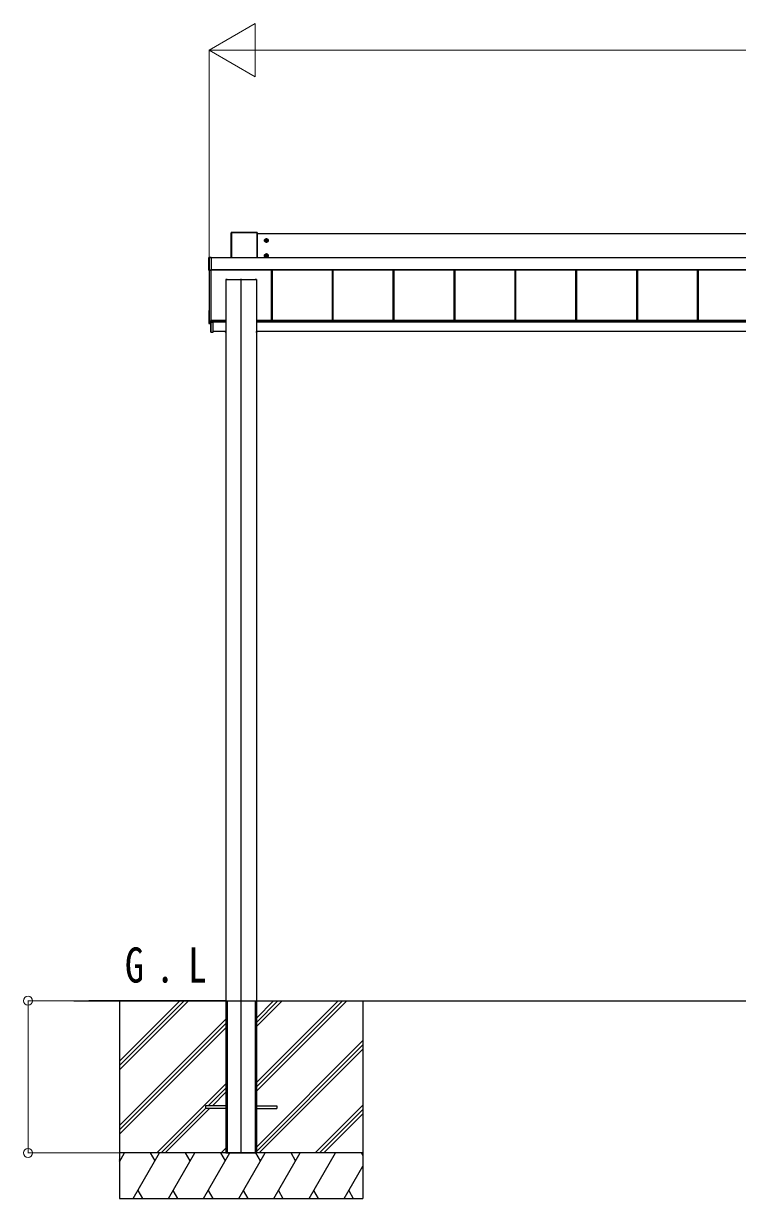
# Model space of a CAD drawing. Units: millimetres, scale not verified. Extents: x -14718 to 14718, y -10396 to 10396.
# Drawn here: x -11823 to -9478, y -7752 to -3889 of the extents above; entities that cross this region are included whole.
import ezdxf
from ezdxf.enums import TextEntityAlignment as Align

# ---------------------------------------------------------------- set-up
doc = ezdxf.new("R2010")
doc.units = ezdxf.units.MM
doc.header["$LTSCALE"] = 50
for name, color, linetype in [('0-2_USER1', 3, 'Continuous'), ('0-3_YKK_12', 2, 'Continuous'), ('0-4_YKK_A1', 4, 'Continuous')]:
    doc.layers.add(name, color=color, linetype=linetype)
doc.layers.add('0-5_YKK_D', color=6, linetype='Continuous', lineweight=18)
doc.styles.add('ＭＳ ゴシック', font='')
doc.styles.get('ＭＳ ゴシック').set_extended_font_data('MS Gothic')

msp = doc.modelspace()

# ---------------------------------------------------------------- linework, layer by layer
at = {"layer": '0-3_YKK_12'}
msp.add_line((-11108.43, -7604.8), (-11108.43, -4729.1), dxfattribs=at)
at = {"layer": '0-4_YKK_A1'}
for p, q in [((-11141.43, -4577.44), (-11141.43, -4659.6)), ((-11141.09, -4577.59), (-11141.43, -4577.44)), ((-11141.09, -4659.6), (-11141.09, -4577.59)), ((-11055.93, -4576.95), (-11140.93, -4576.95)), ((-11140.93, -4576.95), (-11140.59, -4577.09)), ((-11140.59, -4577.09), (-11140.59, -4577.57)), ((-11140.59, -4577.57), (-11140.59, -4659.6)), ((-11056.27, -4577.57), (-11140.59, -4577.57)), ((-11056.27, -4577.09), (-11055.93, -4576.95)), ((-11056.27, -4659.6), (-11056.27, -4577.57)), ((-11055.43, -4577.44), (-11055.77, -4577.59)), ((-11055.77, -4577.59), (-11055.77, -4659.6)), ((-11055.43, -4659.6), (-11055.43, -4577.44)), ((-6561.43, -4581.17), (-11055.43, -4581.17)), ((-11025.43, -4610.16), (-11025.43, -4595.66)), ((-11032.68, -4602.91), (-11018.18, -4602.91)), ((-11027.71, -4602.15), (-11028.43, -4602.15)), ((-11023.15, -4603.67), (-11022.43, -4603.67)), ((-11214.93, -4700.81), (-11214.93, -4658.83)), ((-11214.47, -4659.03), (-11214.93, -4658.83)), ((-11214.47, -4700.08), (-11214.47, -4659.03)), ((-11214.43, -4658.33), (-11208.73, -4658.33)), ((-11214.43, -4658.33), (-11213.97, -4658.53)), ((-11213.97, -4659.01), (-11213.97, -4700.07)), ((-11206.93, -4659.01), (-11213.97, -4659.01)), ((-11208.73, -4658.36), (-11208.73, -4658.33)), ((-11206.93, -4658.38), (-11208.13, -4658.38)), ((-11208.13, -4658.38), (-11208.13, -4658.38)), ((-11206.93, -4658.38), (-11208.13, -4658.38)), ((-11206.93, -4658.53), (-11206.93, -4658.38)), ((-11206.93, -4658.38), (-11206.93, -4658.38)), ((-11206.93, -4658.53), (-11206.93, -4659.01)), ((-11206.93, -4659.01), (-11206.93, -4700.07)), ((-6515.93, -4659.6), (-11206.93, -4659.6)), ((-6515.93, -4660.09), (-11206.93, -4660.09)), ((-11032.68, -4652.88), (-11018.18, -4652.88)), ((-11027.71, -4652.12), (-11028.43, -4652.12)), ((-11025.43, -4660.13), (-11025.43, -4645.63)), ((-11023.15, -4653.64), (-11022.43, -4653.64)), ((-11214.93, -4700.81), (-11214.47, -4700.08)), ((-11213.97, -4700.58), (-11214.43, -4701.31)), ((-11208.73, -4701.31), (-11214.43, -4701.31)), ((-11213.43, -4701.31), (-11213.43, -4873.72)), ((-11208.73, -4701.31), (-11208.73, -4701.19)), ((-11208.43, -4701.14), (-11208.43, -4873.78)), ((-11208.13, -4701.13), (-11206.93, -4701.13)), ((-11208.13, -4701.13), (-11208.13, -4701.13)), ((-11208.13, -4701.13), (-11206.93, -4701.13)), ((-6515.93, -4699.06), (-11206.93, -4699.06)), ((-6515.93, -4699.58), (-11206.93, -4699.58)), ((-11206.93, -4699.72), (-6515.93, -4699.72)), ((-6515.93, -4699.72), (-11206.93, -4699.72)), ((-11206.93, -4700.07), (-11206.93, -4700.58)), ((-11206.93, -4700.58), (-11206.93, -4701.13)), ((-11206.93, -4701.13), (-11206.93, -4701.13)), ((-11009.93, -4699.72), (-11009.93, -4865.94)), ((-11009.53, -4699.72), (-11009.53, -4865)), ((-11006.93, -4699.72), (-11006.93, -4865.94)), ((-10809.93, -4699.72), (-10809.93, -4865.94)), ((-10807.33, -4699.72), (-10807.33, -4865.94)), ((-10806.93, -4699.72), (-10806.93, -4865.94)), ((-10609.93, -4699.72), (-10609.93, -4865.94)), ((-10607.33, -4699.72), (-10607.33, -4865.94)), ((-10606.93, -4699.72), (-10606.93, -4865.94)), ((-10409.93, -4699.72), (-10409.93, -4865.94)), ((-10407.33, -4699.72), (-10407.33, -4865.94)), ((-10406.93, -4699.72), (-10406.93, -4865.94)), ((-10209.93, -4699.72), (-10209.93, -4865.94)), ((-10207.33, -4699.72), (-10207.33, -4865.94)), ((-10206.93, -4699.72), (-10206.93, -4865.94)), ((-10009.93, -4699.72), (-10009.93, -4865.94)), ((-10007.33, -4699.72), (-10007.33, -4865.94)), ((-10006.93, -4699.72), (-10006.93, -4865.94)), ((-9809.93, -4699.72), (-9809.93, -4865.94)), ((-9807.33, -4699.72), (-9807.33, -4865.94)), ((-9806.93, -4699.72), (-9806.93, -4865.94)), ((-9609.93, -4699.72), (-9609.93, -4865.94)), ((-9607.33, -4699.72), (-9607.33, -4865.94)), ((-9606.93, -4699.72), (-9606.93, -4865.94)), ((-11158.43, -4731.31), (-11158.43, -4731.6)), ((-11158.43, -4731.6), (-11158.43, -7098.3)), ((-11158.43, -4731.6), (-11158.13, -4731.6)), ((-11158.13, -4731.3), (-11156.23, -4731.3)), ((-11158.13, -4731.3), (-11158.13, -4731.6)), ((-11158.13, -4731.6), (-11058.73, -4731.6)), ((-11156.23, -4731.3), (-11156.23, -4731.6)), ((-11155.93, -4731.31), (-11155.93, -4731.6)), ((-11154.93, -4731.51), (-11155.93, -4731.51)), ((-11154.93, -4731.51), (-11154.93, -4731.6)), ((-11154.43, -4731.53), (-11154.43, -4731.6)), ((-11062.43, -4731.53), (-11062.43, -4731.6)), ((-11060.93, -4731.51), (-11061.93, -4731.51)), ((-11061.93, -4731.51), (-11061.93, -4731.6)), ((-11060.93, -4731.31), (-11060.93, -4731.6)), ((-11060.63, -4731.3), (-11058.73, -4731.3)), ((-11060.63, -4731.3), (-11060.63, -4731.6)), ((-11058.73, -4731.3), (-11058.73, -4731.6)), ((-11058.43, -4731.31), (-11058.43, -4731.6)), ((-11214.43, -4833.71), (-11214.43, -4874.76)), ((-11213.96, -4833.21), (-11213.43, -4833.18)), ((-11204.93, -4865.55), (-11208.13, -4865.55)), ((-11207.93, -4867.51), (-11207.93, -4865.55)), ((-11207.65, -4865.55), (-11207.65, -4867.51)), ((-11206.43, -4866.29), (-11206.43, -4865.55)), ((-11206.43, -4866.29), (-11201.43, -4866.28)), ((-11158.43, -4865.94), (-11205.43, -4865.94)), ((-11205.43, -4865.94), (-11205.43, -4866.23)), ((-11205.43, -4866.23), (-11205.43, -4866.29)), ((-11204.93, -4865.94), (-11204.93, -4865.55)), ((-11201.43, -4870.58), (-11201.43, -4866.28)), ((-6558.43, -4865.94), (-11058.43, -4865.94)), ((-11214.43, -4875.01), (-11214.43, -4874.76)), ((-11213.96, -4875.26), (-11208.25, -4875.61)), ((-11213.96, -4875.26), (-11213.96, -4875.51)), ((-11213.96, -4875.51), (-11207.93, -4875.89)), ((-11213.96, -4875.51), (-11213.96, -4875.51)), ((-11213.96, -4875.51), (-11207.93, -4875.89)), ((-11212.93, -4874.28), (-11208.93, -4874.28)), ((-11208.25, -4875.65), (-11208.25, -4875.61)), ((-11207.93, -4871.09), (-11207.93, -4867.51)), ((-11207.65, -4867.51), (-11207.93, -4867.51)), ((-11207.93, -4904.17), (-11207.93, -4871.09)), ((-11207.65, -4871.09), (-11207.93, -4871.09)), ((-11207.93, -4904.17), (-11207.65, -4904.17)), ((-11207.65, -4871.09), (-11207.65, -4904.17)), ((-11207.65, -4904.17), (-11201.43, -4904.55)), ((-11201.43, -4904.85), (-11207.65, -4904.47)), ((-11207.63, -4870.79), (-11207.63, -4867.81)), ((-11207.63, -4870.79), (-11207.63, -4870.79)), ((-11201.43, -4871.08), (-11207.63, -4871.09)), ((-11207.62, -4870.79), (-11207.62, -4870.79)), ((-11207.15, -4868.01), (-11207.43, -4868.01)), ((-11207.15, -4870.59), (-11207.43, -4870.59)), ((-11207.15, -4868.01), (-11207.15, -4870.59)), ((-11207.15, -4870.59), (-11201.43, -4870.58)), ((-11158.43, -4867.95), (-11201.43, -4867.95)), ((-11201.43, -4870.58), (-11201.43, -4870.78)), ((-11158.43, -4870.82), (-11201.43, -4870.82)), ((-11201.43, -4871.08), (-11201.43, -4904.55)), ((-11159.28, -4902.3), (-11201.43, -4902.3)), ((-11201.43, -4904.55), (-11201.43, -4904.85)), ((-11159.43, -4904.48), (-11159.3, -4902.3)), ((-11159.28, -4902.3), (-11158.8, -4902.3)), ((-11158.93, -4904.8), (-11159.13, -4904.8)), ((-11158.8, -4902.3), (-11158.93, -4904.48)), ((-11158.43, -4904.8), (-11158.93, -4904.8)), ((-11158.43, -4902.3), (-11158.8, -4902.3)), ((-6558.43, -4867.95), (-11058.43, -4867.95)), ((-6558.43, -4870.82), (-11058.43, -4870.82)), ((-11058.06, -4902.3), (-11058.43, -4902.3)), ((-11058.43, -4904.48), (-11057.93, -4904.48)), ((-11057.93, -4904.8), (-11058.43, -4904.8)), ((-11058.06, -4902.3), (-11057.58, -4902.3)), ((-11057.93, -4904.48), (-11058.06, -4902.3)), ((-11057.93, -4904.8), (-11057.93, -4904.48)), ((-11057.73, -4904.8), (-11057.93, -4904.8)), ((-6559.28, -4902.3), (-11057.58, -4902.3)), ((-11057.56, -4902.3), (-11057.43, -4904.48)), ((-11658.43, -7102.3), (-1408.43, -7102.3)), ((-11158.43, -7102.3), (-11608.43, -7102.3)), ((-11508.43, -7102.3), (-11508.43, -7752.3)), ((-11508.43, -7328.93), (-11281.8, -7102.3)), ((-11508.43, -7300.64), (-11310.08, -7102.3)), ((-11508.43, -7314.79), (-11296, -7102.36)), ((-11158.43, -7098.3), (-11158.43, -7602.3)), ((-11158.43, -7102.3), (-11158.13, -7102.3)), ((-11158.43, -7102.3), (-11158.43, -7602.3)), ((-11158.13, -7102.3), (-11058.73, -7102.3)), ((-11155.93, -7102.3), (-11155.93, -7602.3)), ((-11154.43, -7102.3), (-11154.43, -7602.3)), ((-11062.43, -7102.3), (-11062.43, -7602.3)), ((-11060.93, -7102.3), (-11060.93, -7602.3)), ((-11058.43, -7098.3), (-11058.43, -7602.3)), ((-11058.43, -7102.3), (-11058.43, -7602.3)), ((-11058.43, -7187.3), (-10973.43, -7102.3)), ((-11058.43, -7173.15), (-10987.57, -7102.3)), ((-11058.43, -7159.01), (-11001.72, -7102.3)), ((-11058.43, -7399.43), (-10761.34, -7102.34)), ((-11058.43, -7385.28), (-10775.48, -7102.34)), ((-11058.43, -7371.14), (-10789.62, -7102.34)), ((-10708.43, -7102.3), (-10708.43, -7752.3)), ((-11508.43, -7512.77), (-11158.43, -7162.78)), ((-11508.43, -7526.92), (-11158.43, -7176.92)), ((-11508.43, -7541.06), (-11158.43, -7191.06)), ((-11058.43, -7583.27), (-10708.43, -7233.28)), ((-11058.43, -7597.42), (-10708.43, -7247.42)), ((-11049.17, -7602.3), (-10708.43, -7261.56)), ((-11385.82, -7602.3), (-11158.43, -7374.91)), ((-11217.18, -7447.8), (-11158.43, -7389.05)), ((-11203.04, -7447.8), (-11158.43, -7403.19)), ((-11225.93, -7447.8), (-11225.93, -7456.8)), ((-11158.43, -7447.8), (-11225.93, -7447.8)), ((-11058.43, -7447.8), (-10990.93, -7447.8)), ((-10990.93, -7447.8), (-10990.93, -7456.8)), ((-10865.32, -7602.3), (-10708.43, -7445.41)), ((-11371.68, -7602.3), (-11225.93, -7456.55)), ((-11357.54, -7602.3), (-11212.04, -7456.8)), ((-11158.43, -7456.8), (-11225.93, -7456.8)), ((-11058.43, -7456.8), (-10990.93, -7456.8)), ((-10851.18, -7602.3), (-10708.43, -7459.55)), ((-10837.04, -7602.3), (-10708.43, -7473.69)), ((-10708.43, -7602.3), (-11508.43, -7602.3)), ((-11508.43, -7631.24), (-11491.72, -7602.3)), ((-10708.43, -7602.3), (-11508.43, -7602.3)), ((-11462.85, -7752.3), (-11376.25, -7602.3)), ((-11391.25, -7628.28), (-11406.25, -7602.3)), ((-11347.38, -7752.3), (-11260.78, -7602.3)), ((-11275.78, -7628.28), (-11290.78, -7602.3)), ((-11231.91, -7752.3), (-11145.31, -7602.3)), ((-11160.31, -7628.28), (-11175.31, -7602.3)), ((-11173.69, -7602.3), (-11158.43, -7587.04)), ((-11158.43, -7602.3), (-11058.43, -7602.3)), ((-11116.44, -7752.3), (-11029.84, -7602.3)), ((-11044.84, -7628.28), (-11059.84, -7602.3)), ((-11000.97, -7752.3), (-10914.37, -7602.3)), ((-10929.37, -7628.28), (-10944.37, -7602.3)), ((-10885.5, -7752.3), (-10798.9, -7602.3)), ((-10708.43, -7610.96), (-10713.43, -7602.3)), ((-11506.72, -7628.28), (-11508.43, -7625.32)), ((-10770.03, -7752.3), (-10708.43, -7645.6)), ((-11508.43, -7752.3), (-10708.43, -7752.3)), ((-11447.86, -7726.32), (-11432.86, -7752.3)), ((-11332.39, -7726.32), (-11317.39, -7752.3)), ((-11216.92, -7726.32), (-11201.92, -7752.3)), ((-11101.44, -7726.32), (-11086.44, -7752.3)), ((-10985.98, -7726.32), (-10970.98, -7752.3)), ((-10870.5, -7726.32), (-10855.51, -7752.3)), ((-10755.03, -7726.32), (-10740.04, -7752.3))]:
    msp.add_line(p, q, dxfattribs=at)
for points in [[(-11140.59, -4577.09), (-11056.27, -4577.09), (-11056.27, -4577.57)], [(-11028.43, -4602.15), (-11028.43, -4603.67), (-11027.71, -4603.67)], [(-11024.67, -4600.63), (-11024.67, -4599.91), (-11026.19, -4599.91), (-11026.19, -4600.63)], [(-11026.19, -4605.19), (-11026.19, -4605.91), (-11024.67, -4605.91), (-11024.67, -4605.19)], [(-11022.43, -4603.67), (-11022.43, -4602.15), (-11023.15, -4602.15)], [(-11213.97, -4659.01), (-11213.97, -4658.53), (-11206.93, -4658.53)], [(-11208.63, -4658.38), (-11208.67, -4658.37), (-11208.73, -4658.36)], [(-11028.43, -4652.12), (-11028.43, -4653.64), (-11027.71, -4653.64)], [(-11024.67, -4650.6), (-11024.67, -4649.88), (-11026.19, -4649.88), (-11026.19, -4650.6)], [(-11026.19, -4655.16), (-11026.19, -4655.88), (-11024.67, -4655.88), (-11024.67, -4655.16)], [(-11022.43, -4653.64), (-11022.43, -4652.12), (-11023.15, -4652.12)], [(-11206.93, -4700.58), (-11213.97, -4700.58), (-11213.97, -4700.07), (-11206.93, -4700.07)], [(-11058.73, -4731.6), (-11058.43, -4731.6), (-11058.43, -7098.3)], [(-11213.43, -4873.72), (-11213.43, -4874.3), (-11207.93, -4874.63)], [(-11207.62, -4870.79), (-11207.63, -4870.79), (-11207.63, -4870.79)], [(-11207.61, -4870.79), (-11201.43, -4870.78), (-11201.43, -4871.08)], [(-11207.43, -4870.61), (-11207.43, -4870.59), (-11207.43, -4868.01)], [(-11158.93, -4904.8), (-11158.93, -4904.48), (-11158.43, -4904.48)], [(-11158.13, -7102.3), (-11058.73, -7102.3), (-11058.43, -7102.3)]]:
    msp.add_lwpolyline(points, dxfattribs=at)
for points in [[(-11025.43, -4597.13), (-11030.43, -4600.02), (-11030.43, -4605.79), (-11025.43, -4608.68), (-11020.43, -4605.79), (-11020.43, -4600.02)], [(-11025.43, -4647.1), (-11030.43, -4649.99), (-11030.43, -4655.76), (-11025.43, -4658.65), (-11020.43, -4655.76), (-11020.43, -4649.99)]]:
    msp.add_lwpolyline(points, close=True, dxfattribs=at)
for centre, radius in [((-11025.43, -4602.91), 6.25), ((-11025.43, -4602.91), 5), ((-11025.43, -4652.88), 6.25), ((-11025.43, -4652.88), 5)]:
    msp.add_circle(centre, radius, dxfattribs=at)
for centre, radius, start, end in [((-11140.59, -4577.59), 0.5, 90.15046, 179.81463), ((-11140.71, -4581.69), 4.12, 88.40447, 95.35624), ((-11056.27, -4577.59), 0.5, 0.18537, 89.84954), ((-11056.15, -4581.69), 4.12, 84.64376, 91.59553), ((-11025.43, -4602.91), 5.58, 153.74848, 206.25152), ((-11025.43, -4602.91), 5.58, 93.74848, 146.25152), ((-11025.43, -4602.91), 5.58, 213.74848, 266.25152), ((-11027.71, -4600.63), 1.52, 270, 0), ((-11027.71, -4605.19), 1.52, 0, 90), ((-11025.43, -4602.91), 5.58, 33.74848, 86.25152), ((-11025.43, -4602.91), 5.58, 273.74848, 326.25152), ((-11023.15, -4600.63), 1.52, 180, 270), ((-11023.15, -4605.19), 1.52, 90, 180), ((-11025.43, -4602.91), 5.58, 333.74848, 26.25152), ((-11213.97, -4659.03), 0.5, 90.15046, 179.81463), ((-11214.09, -4663.13), 4.12, 88.40447, 95.35624), ((-11208.55, -4656.63), 1.74, 265.66516, 269.50049), ((-11025.43, -4652.88), 5.58, 153.74848, 206.25152), ((-11025.43, -4652.88), 5.58, 93.74848, 146.25152), ((-11025.43, -4652.88), 5.58, 213.74848, 266.25152), ((-11027.71, -4650.6), 1.52, 270, 0), ((-11027.71, -4655.16), 1.52, 0, 90), ((-11025.43, -4652.88), 5.58, 33.74848, 86.25152), ((-11025.43, -4652.88), 5.58, 273.74848, 326.25152), ((-11023.15, -4650.6), 1.52, 180, 270), ((-11023.15, -4655.16), 1.52, 90, 180), ((-11025.43, -4652.88), 5.58, 333.74848, 26.25152), ((-11214.09, -4704.18), 4.12, 88.40447, 95.35624), ((-11213.97, -4700.08), 0.502, 180.349, 269.68592), ((-11208.73, -4700.89), 0.301, 269.99262, 297.9043), ((-11208.22, -4703.84), 2.71, 88.10375, 98.40666), ((-11213.93, -4833.71), 0.5, 93.48119, 179.98396), ((-11208.13, -4865.25), 0.3, 180.01748, 270.01745), ((-11213.93, -4874.76), 0.5, 180.01604, 266.51881), ((-11213.93, -4875.01), 0.5, 180, 266.3803), ((-11213.93, -4875.01), 0.5, 180.01604, 266.51881), ((-11212.93, -4873.78), 0.5, 180.01746, 270.01745), ((-11208.93, -4873.78), 0.5, 269.98255, 359.98254), ((-11208.23, -4875.31), 0.3, 266.48405, 359.9811), ((-11208.23, -4875.35), 0.3, 266.48405, 359.9811), ((-11207.63, -4867.51), 0.3, 180.01746, 270.01745), ((-11207.63, -4871.09), 0.3, 90.12237, 180), ((-11207.63, -4904.17), 0.3, 180, 266.5), ((-11206.42, -4904.32), 1.24, 173.06854, 186.93146), ((-11206.3, -4867.58), 1.35, 177.08798, 189.90325), ((-11206.43, -4871.01), 1.22, 169.53624, 183.72385), ((-11206.38, -4871.01), 1.25, 169.72631, 183.54265), ((-11206.42, -4870.97), 1.21, 171.62247, 185.82998), ((-11207.61, -4871.09), 0.3, 90.22184, 92.22662), ((-11207.61, -4870.93), 0.141, 90.0241, 94.22537), ((-11207.22, -4872.58), 1.98, 88.04873, 96.20074), ((-11159.13, -4904.5), 0.3, 176.5, 270), ((-11057.73, -4904.5), 0.3, 270, 3.5)]:
    msp.add_arc(centre, radius, start, end, dxfattribs=at)
for centre, major_axis, ratio, start_param, end_param in [((-11140.93, -4577.45), (0.382, -0.325), 0.996231, 2.2770247, 3.8440941), ((-11055.93, -4577.45), (0.382, 0.325), 0.996231, 5.5806839, 7.1477533), ((-11214.43, -4658.83), (0.382, -0.325), 0.996231, 2.2770247, 3.8440941), ((-11208.13, -4658.36), (0.6, 0), 0.026226, 3.1415927, 3.8726279), ((-11208.13, -4658.36), (0.6, 0), 0.026226, 3.8726279, 4.712389), ((-11214.43, -4700.8), (0.382, 0.325), 0.996231, 2.4390913, 4.0061606), ((-11208.13, -4701.19), (0.6, 0), 0.096025, 1.5707963, 3.1415927), ((-11208.73, -4701), (0, 0.3), 0.998743, 3.1415927, 4.2299164), ((-11158.13, -4731.31), (0.3, 0), 0.034921, 1.5707963, 3.1415927), ((-11156.23, -4731.31), (0.3, 0), 0.034921, 6.2831853, 7.8539816), ((-11154.93, -4731.53), (0.5, 0), 0.034921, 6.2831853, 7.8539816), ((-11061.93, -4731.53), (0.5, 0), 0.034921, 1.5707963, 3.1415927), ((-11060.63, -4731.31), (0.3, 0), 0.034921, 1.5707963, 3.1415927), ((-11058.73, -4731.31), (0.3, 0), 0.034921, 6.2831853, 7.8539816), ((-11207.65, -4875.69), (0.6, -0.037), 0.034769, 3.1437205, 4.2258199), ((-11207.65, -4868.01), (0.301, 0.4), 0.997782, 5.3593221, 6.9301184), ((-11207.65, -4870.59), (0.301, 0.4), 0.997782, 3.7885257, 3.8252324), ((-11207.63, -4868.01), (0.108, 0.169), 0.994155, 5.2849907, 6.855787), ((-11207.63, -4870.59), (-0.145, 0.15), 0.921201, 2.3686772, 3.9027669), ((-11207.63, -4870.59), (0.482, -0.007), 0.414889, 4.7553012, 6.2893908), ((-11207.13, -4870.59), (0.001, 0.2), 0.09157, 1.5714198, 1.6062613), ((-11158.93, -4904.5), (0.5, -0.018), 0.036539, 1.5736281, 3.1406975), ((-11057.93, -4904.5), (0.5, 0.018), 0.036539, 0.0008951, 1.5679645)]:
    msp.add_ellipse(centre, major_axis=major_axis, ratio=ratio, start_param=start_param, end_param=end_param, dxfattribs=at)
at = {"layer": '0-5_YKK_D'}
for p, q in [((-11213.43, -3976.95), (-11061.88, -3889.45)), ((-11061.88, -4064.45), (-11061.88, -3889.45)), ((-11213.43, -4700.31), (-11213.43, -3975.95)), ((-11213.43, -3976.95), (-11061.88, -4064.45)), ((-11213.43, -3976.95), (-10910.32, -3976.95)), ((-11038.43, -3976.95), (-1978.43, -3976.95)), ((-11609.43, -7102.3), (-11809.43, -7102.3)), ((-11808.43, -7102.3), (-11808.43, -7602.3)), ((-11509.43, -7602.3), (-11809.43, -7602.3))]:
    msp.add_line(p, q, dxfattribs=at)
for centre in [(-11808.43, -7102.3), (-11808.43, -7602.3)]:
    msp.add_circle(centre, 14.88, dxfattribs=at)

# ---------------------------------------------------------------- texts
at = {"layer": '0-2_USER1', "style": 'ＭＳ ゴシック', "width": 0.8}
for s, p in [('G', (-11490.43, -7076.99)), ('L', (-11283.56, -7076.99)), ('.', (-11389.63, -7076.99))]:
    msp.add_text(s, height=115.5, dxfattribs=at).set_placement(p, align=Align.BOTTOM_LEFT)

doc.saveas('drawing.dxf')
